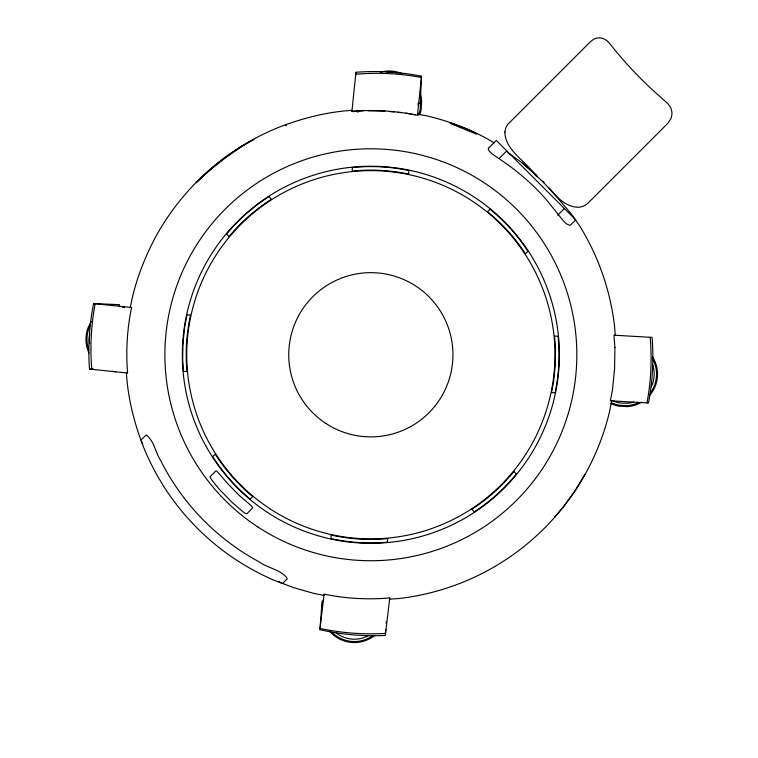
<?xml version="1.0" encoding="UTF-8"?>
<svg xmlns="http://www.w3.org/2000/svg" width="758" height="758" viewBox="0 0 758 758"><rect width="100%" height="100%" fill="white"/><g stroke="black" fill="none" stroke-linecap="round" stroke-linejoin="round"><path stroke-width="1.14" d="M355.995 73.469L355.966 72.266C377.854 70.598 399.997 71.944 421.524 76.217L420.273 103.619L418.179 103.135L418.094 105.078M322.226 606.154L322.339 604.031M420.652 101.089L420.207 109.323A31.561 31.561 0 0 1 418.587 114.989M417.554 115.358L417.63 114.136L427.304 115.974A245.365 245.365 0 0 1 487.186 138.723L494.083 142.836M385.452 632.987L385.718 629.32M386.192 623.341L386.353 621.399M322.131 601.217L319.904 629.69C341.308 634.56 363.414 636.502 385.339 635.441L388.731 606.675A282.222 2.833 -85 0 0 389.707 597.967M324.026 594.556L319.904 629.69M421.524 76.217L418.501 105.125A282.222 4.207 -86.5 0 0 417.658 113.871L417.535 115.188C396.008 110.924 373.855 109.578 351.977 111.237L352.1 109.919A282.222 4.207 -86.5 0 1 352.944 101.174L355.966 72.266M131.276 307.397A282.222 4.207 3.5 0 1 122.531 306.554L95.129 303.769C91.131 325.353 89.937 347.515 91.803 369.392M646.991 402.896C651.046 381.321 652.06 359.15 650.175 337.291M119.082 306.715L119.546 304.697L93.622 303.522C89.302 325.04 87.871 347.183 89.491 369.07L118.409 372.093A282.222 4.207 3.5 0 0 127.154 372.945L127.287 372.955M611.621 400.859L609.64 411.215A245.365 245.365 0 0 1 399.485 598.46L389.659 599.18L389.735 597.948C367.857 599.853 345.667 598.574 324.159 594.168L323.988 594.869M584.892 474.451L575.938 489.479L563.421 506.837L554.619 517.032M140.96 439.991L146.18 434.978C154.082 440.616 155.561 452.753 160.639 460.494A235.312 235.312 0 0 0 259.302 561.953C267.574 568.13 281.265 569.599 287.329 578.581L282.649 583.48M499.238 158.413L506.751 150.899M557.699 215.206L564.378 208.526M355.682 74.227C377.56 72.323 399.731 73.431 421.315 77.468M363.613 110.725L351.987 111.578L352.053 110.346C327.38 111.843 303.191 118.04 280.128 126.785A245.365 245.365 0 0 0 154.812 238.438C143.584 260.127 134.697 283.217 130.357 307.312L131.579 307.388C127.136 328.887 125.762 351.068 127.619 372.945L126.397 372.879C127.837 397.779 134.043 422.225 142.874 445.486A245.365 245.365 0 0 0 273.799 580.126L293.81 587.725L314.409 593.552L324.083 595.4M89.491 369.07L93.594 369.127M385.632 633.375C363.717 634.721 341.583 633.015 320.113 628.448M368.35 110.791L384.912 111.019M122.37 307.236L124.492 307.35M389.621 111.502L394.331 111.976M397.865 112.336L401.389 112.696M95.129 303.769L93.622 303.522M406.099 113.179L415.261 114.922M281.152 582.911L278.982 581.689M537.498 176.349L522.309 162.998L507.566 152.367M522.309 162.998L536.655 175.382M542.567 181.171L544.225 182.868M549.18 187.965L571.314 214.002L579.624 225.827A245.365 245.365 0 0 1 614.548 326.139L615.221 335.273M285.7 124.852L286.23 125.591M142.864 444.226L141.556 441.687M419.771 114.638A32.547 32.547 0 0 0 421.173 109.503L421.628 101.013A32.547 32.547 0 0 0 420.519 94.722M357.852 112.336A32.547 32.547 0 0 1 357.34 110.261M380.374 72.2A32.547 32.547 0 0 1 402.271 73.725M386.741 72.057A31.561 31.561 0 0 1 397.268 73.014M652.42 356.667A32.547 32.547 0 0 1 649.72 395.354M641.609 402.176A32.547 32.547 0 0 1 627.51 406.639L619.021 406.184A32.547 32.547 0 0 1 610.948 403.55M652.534 364.475A29.202 29.202 0 0 1 651.34 386.788M633.679 402.072A29.202 29.202 0 0 1 627.254 403.303L619.637 402.896A29.202 29.202 0 0 1 612.388 400.527M652.287 358.326A31.561 31.561 0 0 1 650.43 392.871M638.757 402.593A31.561 31.561 0 0 1 627.435 405.653L619.21 405.217A31.561 31.561 0 0 1 611.374 402.659M374.452 635.592A32.547 32.547 0 0 1 329.417 630.94M323.079 600.923A32.547 32.547 0 0 1 323.742 598.896M368.047 635.782A29.202 29.202 0 0 1 336.182 632.873M372.187 636.028A31.561 31.561 0 0 1 332.08 632.38M115.718 371.771A32.547 32.547 0 0 1 112.554 371.335M89.037 353.124A32.547 32.547 0 0 1 91.254 321.582M89.662 343.762A29.202 29.202 0 0 1 89.814 333.984M88.762 349.845A31.561 31.561 0 0 1 90.05 325.722M182.905 343.924L182.678 360.353L183.483 371.344L187.046 371.553C185.189 352.697 186.496 333.577 190.552 315.091L186.989 314.883L184.564 327.589L182.905 343.924M555.5 349.286L555.273 365.394L553.643 381.435L551.521 392.568L555.083 392.767C559.063 374.253 559.963 355.114 558.087 336.277L554.534 336.078L555.5 349.286M614.899 347.524L614.596 368.814L612.445 390.01L610.389 400.783L648.45 402.981C652.638 381.435 653.822 359.273 652.07 337.395L613.989 335.197L614.899 347.524M504.875 132.072C505.169 150.814 526.355 161.246 535.451 175.344C549.389 185.198 559.281 206.896 578.487 207.275A18.173 14.648 26.5 0 0 587.952 203.182L667.864 123.26L671.086 118.305L671.929 114.496A15.397 14.165 17.4 0 0 670.205 106.859L667.751 103.552L651.293 88.828A234.25 133.92 45 0 1 609.972 43.898L606.978 40.686L603.804 38.81A13.966 12.706 80 0 0 596.821 38.127A14.08 12.81 80 0 0 593.552 39.34L590.577 41.567L508.599 123.554A15.984 12.715 68.9 0 0 505.709 128.206L504.875 132.072M331.18 535.072L330.981 538.635C349.466 542.662 368.587 543.96 387.433 542.141L387.641 538.578C368.795 540.435 349.675 539.128 331.18 535.072M352.375 167.527L352.167 171.09C371.003 169.186 390.143 170.086 408.657 174.103L408.865 170.541C390.351 166.561 371.212 165.661 352.375 167.527M210.222 476.574L210.639 478.109A5.107 1.232 50.8 0 0 212.581 481.008L219.564 489.564L231.891 502.232L242.939 511.773A5.666 1.364 40.8 0 0 245.222 513.299L245.554 513.469A5.353 1.289 35.8 0 0 246.862 513.753L252.613 507.993A3.856 0.929 35.8 0 0 252.319 507.026L251.106 505.728A4.472 1.08 40.8 0 0 249.903 504.591L238.751 494.955L227.03 482.912L216.93 471.211A4.33 1.042 50.8 0 0 215.822 470.917L210.222 476.574M449.968 122.588L451.218 123.848L476.583 134.166L476.773 133.692L467.913 129.41L449.968 122.588M488.503 148.217L488.304 149.174A13.966 3.373 30.8 0 0 492.766 154.414L499.465 158.981A234.25 234.25 0 0 1 545.751 198.937L562.199 219.422A15.397 3.714 55.8 0 0 566.899 224.093L570.082 225.429L575.777 219.924L496.291 140.429L488.503 148.217M233.843 225.647L226.642 233.995L229.011 236.657C241.025 222.009 255.474 209.416 271.411 199.212L269.043 196.549L258.345 203.817L245.62 214.201L233.843 225.647M513.952 471.429C501.976 486.086 487.811 498.991 471.874 509.243L474.252 511.906C490.151 501.625 504.326 488.73 516.321 474.091L513.952 471.429M207.635 171.564L196.256 182.621C213.671 166.078 232.962 151.117 253.883 139.32L241.925 146L224.216 158.034L207.635 171.564M215.31 454.203L212.647 456.581C222.871 472.499 235.473 486.939 250.093 498.982L252.755 496.604C238.107 484.589 225.514 470.149 215.31 454.203M490.18 209.303L487.517 211.672C502.184 223.648 515.08 237.813 525.332 253.741L527.994 251.372C517.714 235.463 504.828 221.298 490.18 209.303M269.772 508.656A184.128 184.128 0 0 0 554.676 365.365A184.128 184.128 0 0 0 288.125 190.267A184.128 184.128 0 0 0 269.772 508.656M325.779 423.39A82.101 82.101 0 0 0 452.82 359.491A82.101 82.101 0 0 0 333.965 281.417A82.101 82.101 0 0 0 325.779 423.39M267.356 512.332A188.515 188.515 0 0 0 559.063 365.612A188.515 188.515 0 0 0 286.154 186.345A188.515 188.515 0 0 0 267.356 512.332M257.777 526.914A205.968 205.968 0 0 0 576.487 366.626A205.968 205.968 0 0 0 278.309 170.758A205.968 205.968 0 0 0 257.777 526.914"/></g></svg>
